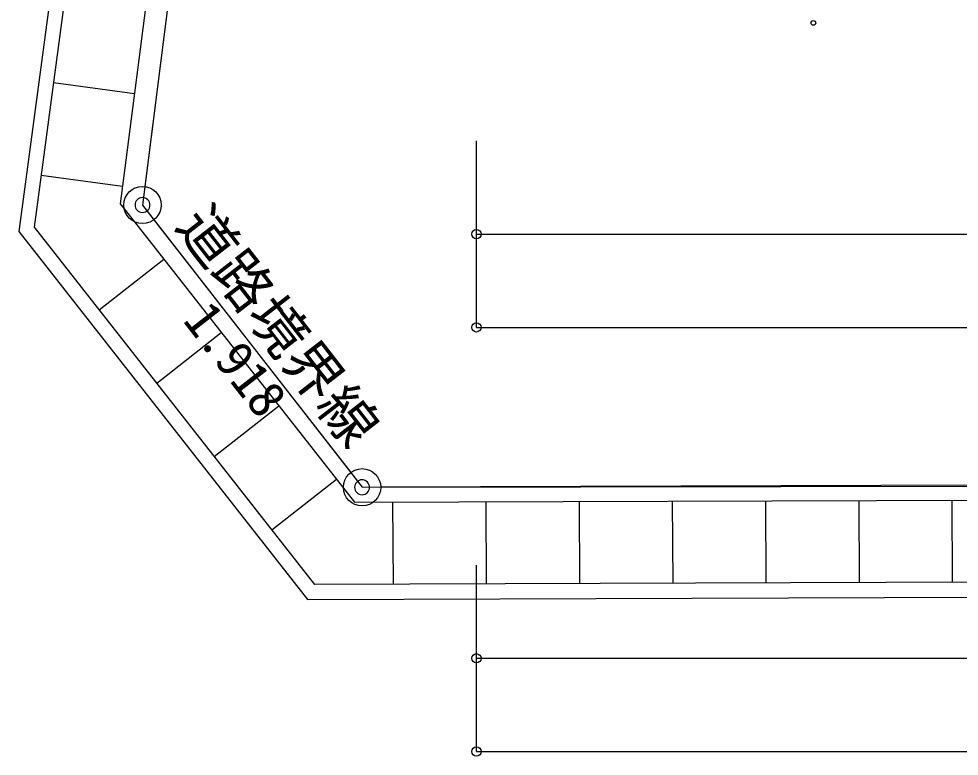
# Model space of a CAD drawing. Header units: millimetres. Extents: x 10 to 413, y 10 to 287.
# Drawn here: x 109.6 to 160, y 105.2 to 144.7 of the extents above; entities that cross this region are included whole.
import ezdxf
from ezdxf.enums import TextEntityAlignment as Align

# ---------------------------------------------------------------- set-up
doc = ezdxf.new("R2010")
doc.units = ezdxf.units.MM
doc.layers.add('LAYER6', color=252, linetype='Continuous')
doc.styles.add('ＭＳ ゴシック', font='msgothic.ttc')

# ---------------------------------------------------------------- blocks, each defined once
blk = doc.blocks.new('FcPack%d0')
at = {"layer": 'LAYER6', "color": 1, "linetype": 'Continuous', "lineweight": 13}
for p, q in [((-20.53, 68.119), (-31.703, -20.282)), ((-27.308, 14.489), (-31.829, -21.274)), ((-13.918, -22.836), (-13.918, -17.836)), ((-31.829, -21.274), (-20.048, -36.413)), ((-31.214, -22.063), (-20.662, -35.624)), ((-13.918, -22.836), (45.232, -22.836)), ((-13.918, -27.836), (-13.918, -22.836)), ((-13.918, -27.836), (67.982, -27.836)), ((-20.048, -36.413), (70.982, -36.251)), ((-19.048, -36.412), (69.982, -36.253)), ((-13.918, -45.586), (-13.918, -40.586)), ((-13.918, -45.586), (45.232, -45.586)), ((-13.918, -50.586), (-13.918, -45.586)), ((-13.918, -50.586), (67.982, -50.586))]:
    blk.add_line(p, q, dxfattribs=at)
at = {"layer": 'LAYER6', "color": 8, "linetype": 'Continuous', "lineweight": 13}
for p, q in [((-30.361, -0.555), (-32.726, -18.873)), ((-35.61, -1.322), (-38.464, -22.7)), ((-37.626, -22.471), (-34.791, -1.235)), ((-32.265, -15.304), (-36.596, -14.726)), ((-32.726, -18.873), (-33.027, -21.204)), ((-37.258, -19.682), (-32.906, -20.263)), ((-33.027, -21.204), (-32.261, -22.18)), ((-32.261, -22.18), (-20.456, -37.215)), ((-22.59, -41.623), (-37.626, -22.471)), ((-38.464, -22.7), (-22.978, -42.424)), ((-34.152, -26.896), (-30.691, -24.179)), ((-31.064, -30.829), (-27.604, -28.112)), ((-27.977, -34.762), (-24.516, -32.045)), ((-24.889, -38.694), (-21.428, -35.977)), ((98.725, -36.014), (-19.068, -36.411)), ((-20.456, -37.215), (98.729, -36.813)), ((-18.411, -37.209), (-18.39, -41.608)), ((-13.411, -37.192), (-13.39, -41.59)), ((-8.411, -37.175), (-8.39, -41.572)), ((-3.411, -37.158), (-3.39, -41.554)), ((1.589, -37.141), (1.609, -41.536)), ((6.589, -37.124), (6.61, -41.518)), ((11.589, -37.107), (11.609, -41.5)), ((100.085, -41.184), (-22.59, -41.623)), ((-22.978, -42.424), (98.75, -42.013))]:
    blk.add_line(p, q, dxfattribs=at)
at = {"layer": 'LAYER6', "color": 2, "linetype": 'Continuous', "lineweight": 13}
blk.add_circle((4.157, -11.511), 0.125, dxfattribs=at)
at = {"layer": 'LAYER6', "color": 1, "linetype": 'Continuous', "lineweight": 13}
for centre, radius in [((-31.829, -21.274), 1), ((-13.918, -22.836), 0.25), ((-13.918, -27.836), 0.25), ((-20.048, -36.413), 1), ((-13.918, -45.586), 0.25), ((-13.918, -50.586), 0.25)]:
    blk.add_circle(centre, radius, dxfattribs=at)
for centre, start, end in [((-31.829, -21.274), 0, 180), ((-31.829, -21.274), 180, 0), ((-20.048, -36.413), 0, 180), ((-20.048, -36.413), 180, 0)]:
    blk.add_arc(centre, 0.4, start, end, dxfattribs=at)
at = {"layer": 'LAYER6', "color": 2, "linetype": 'Continuous', "lineweight": 13, "style": 'ＭＳ ゴシック'}
blk.add_text('道路境界線', height=2.24, rotation=307.8874, dxfattribs=at).set_placement((-25.938, -28.844), align=Align.BOTTOM_CENTER)
blk.add_text('1.918', height=2, rotation=307.8874, dxfattribs=at).set_placement((-26.045, -28.926), align=Align.TOP_CENTER)

msp = doc.modelspace()

# ---------------------------------------------------------------- block references
at = {"layer": 'LAYER6', "color": 1, "linetype": 'Continuous', "lineweight": 13}
msp.add_blockref('FcPack%d0', (148.028, 156.014), dxfattribs=at)

doc.saveas('drawing.dxf')
